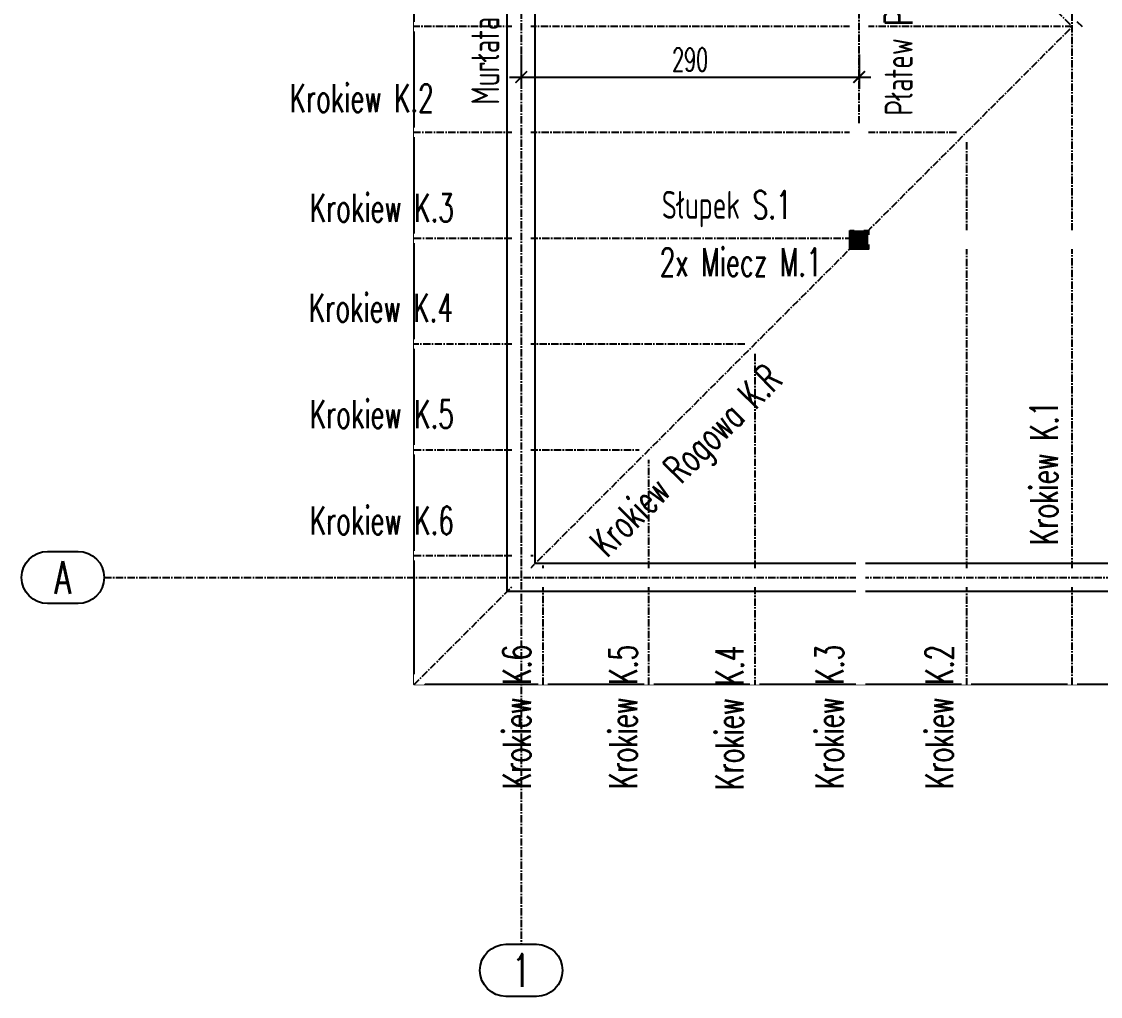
# Model space of a CAD drawing. Header units: millimetres. Extents: x -24587 to 33255, y -70862 to 32.
# Drawn here: x 25368 to 26294, y -56909 to -56072 of the extents above; entities that cross this region are included whole.
import ezdxf
from ezdxf.enums import TextEntityAlignment as Align

# ---------------------------------------------------------------- set-up
doc = ezdxf.new("R2010")
doc.units = ezdxf.units.MM
doc.header["$LTSCALE"] = 5
doc.set_wipeout_variables(frame=1)
doc.linetypes.add('CENTER', pattern=[2, 1.25, -0.25, 0.25, -0.25])
doc.layers.get('Defpoints').update_dxf_attribs({"color": 251})
for name, color, linetype in [('A-URZADZENIA', 93, 'Continuous'), ('K-CIENKIE', 8, 'Continuous'), ('K-DREWNO', 33, 'Continuous'), ('K-DREWNO_OSIE', 8, 'CENTER'), ('K-OSIE', 9, 'CENTER'), ('K-TEXT 2.4mm', 71, 'Continuous'), ('K-TEXT 2.8mm', 101, 'Continuous'), ('K-WYMIARY', 1, 'Continuous')]:
    doc.layers.add(name, color=color, linetype=linetype)
doc.styles.add('text 2.4mm', font='romans.shx', dxfattribs={"width": 0.65})
doc.styles.add('text 2.8mm', font='romans.shx', dxfattribs={"width": 0.65})
doc.styles.add('WYM1', font='romanszb.shx', dxfattribs={"width": 0.6})
doc.dimstyles.new('CM100', dxfattribs={"dimscale": 5, "dimtxt": 2, "dimasz": 1, "dimexe": 1, "dimexo": 2, "dimgap": 0.5, "dimtad": 1, "dimrnd": 0.5, "dimdsep": 46, "dimtxsty": 'WYM1', "dimblk": 'OBLIQUE', "dimcen": 0, "dimdle": 1, "dimclrd": 253, "dimclre": 251, "dimclrt": 30, "dimadec": 0, "dimazin": 0, "dimtfac": 1, "dimtix": 1, "dimtmove": 0, "dimatfit": 0, "dimfxl": 1, "dimtfillclr": 256, "dimtolj": 1, "dimarcsym": 0})

# ---------------------------------------------------------------- blocks, each defined once
blk = doc.blocks.new('A$C76aa7286-flat-11')
at = {"layer": 'K-DREWNO'}
h = blk.add_hatch(dxfattribs=at)
h.set_pattern_fill('ACET-2D-ANGLE', color=256, scale=0.1)
h.set_pattern_definition([(1e-29, (-18590.6931, 61530.52185), (4e-17, 0.6985), [0.508, -0.1905]), (90, (-18590.6931, 61530.52185), (-0.6985, 9e-17), [0.508, -0.1905])])
h.paths.add_polyline_path([(8, 8), (-8, 8), (-8, -8), (8, -8)])
blk.add_lwpolyline([(-8, 8), (8, 8), (8, -8), (-8, -8)], close=True, dxfattribs=at)
blk = doc.blocks.new('A$Cf7a2d33d-flat-1')
at = {"layer": 'K-OSIE'}
for points in [[(0, 380.04), (0, -1260.94)], [(-357.96, -946), (2628.12, -946)]]:
    blk.add_lwpolyline(points, dxfattribs=at)
at = {"layer": 'K-TEXT 2.4mm'}
for points in [[(-406.45, -968.38, -1), (-406.45, -923.62), (-380.34, -923.62, -1), (-380.34, -968.38)], [(-13.06, -1305.7, -1), (-13.06, -1260.94), (13.06, -1260.94, -1), (13.06, -1305.7)]]:
    blk.add_lwpolyline(points, format="xyb", close=True, dxfattribs=at)
at = {"layer": 'K-TEXT 2.8mm', "style": 'text 2.8mm', "width": 0.65}
for s, p in [('A', (-393.4, -946)), ('1', (0, -1283.32))]:
    blk.add_text(s, height=28, dxfattribs=at).set_placement(p, align=Align.MIDDLE_CENTER)
blk = doc.blocks.new('_ArchTick')
at = {"color": 0, "linetype": 'ByBlock', "const_width": 0.15}
blk.add_lwpolyline([(-0.5, -0.5), (0.5, 0.5)], dxfattribs=at)
blk = doc.blocks.new('*D478')
at = {"layer": 'Defpoints', "color": 0, "transparency": 16777216}
for p in [(25796.64, -56080.46), (26086.64, -56080.46), (26086.64, -56119.73)]:
    blk.add_point(p, dxfattribs=at)
at = {"layer": 'K-WYMIARY', "color": 251, "lineweight": -2, "transparency": 16777216}
for p, q in [((25796.64, -56100.46), (25796.64, -56129.73)), ((26086.64, -56100.46), (26086.64, -56129.73))]:
    blk.add_line(p, q, dxfattribs=at)
at = {"layer": 'K-WYMIARY', "color": 253, "lineweight": -2, "transparency": 16777216}
blk.add_line((25786.64, -56119.73), (26096.64, -56119.73), dxfattribs=at)
at = {"layer": 'K-WYMIARY', "color": 253, "lineweight": -2, "transparency": 16777216, "xscale": 10, "yscale": 10, "zscale": 10, "rotation": 180}
blk.add_blockref('_ArchTick', (25796.64, -56119.73), dxfattribs=at)
at = {"layer": 'K-WYMIARY', "color": 253, "lineweight": -2, "transparency": 16777216, "xscale": 10, "yscale": 10, "zscale": 10}
blk.add_blockref('_ArchTick', (26086.64, -56119.73), dxfattribs=at)
at = {"layer": 'K-WYMIARY', "color": 30, "transparency": 16777216, "insert": (25941.64, -56104.73), "char_height": 20, "attachment_point": 5, "style": 'WYM1'}
blk.add_mtext('\\A1;290', dxfattribs=at)

msp = doc.modelspace()

# ---------------------------------------------------------------- linework, layer by layer
at = {"layer": 'K-DREWNO'}
msp.add_lwpolyline([(25704.64, -55511.46), (28074.64, -55511.46), (28074.64, -56641.46), (25704.64, -56641.46)], close=True, dxfattribs=at)

# ---------------------------------------------------------------- next in the draw order: wipeouts: each hides what was drawn before it
for points in [[(26265.64, -56641.46), (26273.64, -56641.46), (26273.64, -56080.946), (26265.64, -56088.946)], [(26174.806, -56641.46), (26182.806, -56641.46), (26182.806, -56171.779), (26174.806, -56179.779)], [(26083.488, -56254.127), (26075.488, -56262.127), (25704.64, -56262.127), (25704.64, -56254.127)], [(26001.14, -56641.46), (25993.14, -56641.46), (25993.14, -56361.446), (26001.14, -56353.446)], [(25910.306, -56444.279), (25910.306, -56641.46), (25902.306, -56641.46), (25902.306, -56452.279)], [(25811.473, -56641.46), (25819.473, -56641.46), (25819.473, -56535.112), (25811.473, -56543.112)]]:
    msp.add_wipeout(points).dxf.layer = 'K-DREWNO'

# ---------------------------------------------------------------- next in the draw order: wipeouts: each hides what was drawn before it
for points in [[(26265.64, -56641.46), (26273.64, -56641.46), (26273.64, -56080.946), (26265.64, -56088.946)], [(25704.64, -56171.294), (25704.64, -56163.294), (26174.321, -56163.294), (26166.321, -56171.294)], [(25704.64, -56344.96), (25704.64, -56352.96), (25984.654, -56352.96), (25992.654, -56344.96)], [(25901.821, -56435.794), (25704.64, -56435.794), (25704.64, -56443.794), (25893.821, -56443.794)], [(25704.64, -56534.627), (25704.64, -56526.627), (25810.988, -56526.627), (25802.988, -56534.627)]]:
    msp.add_wipeout(points).dxf.layer = 'K-DREWNO'

# ---------------------------------------------------------------- next in the draw order: wipeouts: each hides what was drawn before it
msp.add_wipeout([(26265.64, -56641.46), (26273.64, -56641.46), (26273.64, -56080.946), (26265.64, -56088.946)]).dxf.layer = 'K-DREWNO'

# ---------------------------------------------------------------- next in the draw order: wipeouts: each hides what was drawn before it
msp.add_wipeout([(26265.64, -56641.46), (26273.64, -56641.46), (26273.64, -56080.946), (26265.64, -56088.946)]).dxf.layer = 'K-DREWNO'

# ---------------------------------------------------------------- next in the draw order: wipeouts: each hides what was drawn before it
msp.add_wipeout([(26265.64, -56641.46), (26273.64, -56641.46), (26273.64, -56080.946), (26265.64, -56088.946)]).dxf.layer = 'K-DREWNO'

# ---------------------------------------------------------------- next in the draw order: wipeouts: each hides what was drawn before it
msp.add_wipeout([(26265.64, -56641.46), (26273.64, -56641.46), (26273.64, -56080.946), (26265.64, -56088.946)]).dxf.layer = 'K-DREWNO'

# ---------------------------------------------------------------- next in the draw order: wipeouts: each hides what was drawn before it
msp.add_wipeout([(26265.64, -56641.46), (26273.64, -56641.46), (26273.64, -56080.946), (26265.64, -56088.946)]).dxf.layer = 'K-DREWNO'

# ---------------------------------------------------------------- next in the draw order: wipeouts: each hides what was drawn before it
msp.add_wipeout([(26265.64, -56641.46), (26273.64, -56641.46), (26273.64, -56080.946), (26265.64, -56088.946)]).dxf.layer = 'K-DREWNO'

# ---------------------------------------------------------------- next in the draw order: wipeouts: each hides what was drawn before it
msp.add_wipeout([(26265.64, -56641.46), (26273.64, -56641.46), (26273.64, -56080.946), (26265.64, -56088.946)]).dxf.layer = 'K-DREWNO'

# ---------------------------------------------------------------- next in the draw order: wipeouts: each hides what was drawn before it
msp.add_wipeout([(26265.64, -56641.46), (26273.64, -56641.46), (26273.64, -56080.946), (26265.64, -56088.946)]).dxf.layer = 'K-DREWNO'

# ---------------------------------------------------------------- next in the draw order: wipeouts: each hides what was drawn before it
msp.add_wipeout([(26265.64, -56641.46), (26273.64, -56641.46), (26273.64, -56080.946), (26265.64, -56088.946)]).dxf.layer = 'K-DREWNO'

# ---------------------------------------------------------------- next in the draw order: wipeouts: each hides what was drawn before it
msp.add_wipeout([(26265.64, -56641.46), (26273.64, -56641.46), (26273.64, -56080.946), (26265.64, -56088.946)]).dxf.layer = 'K-DREWNO'

# ---------------------------------------------------------------- next in the draw order: wipeouts: each hides what was drawn before it
msp.add_wipeout([(26265.64, -56641.46), (26273.64, -56641.46), (26273.64, -56080.946), (26265.64, -56088.946)]).dxf.layer = 'K-DREWNO'

# ---------------------------------------------------------------- next in the draw order: wipeouts: each hides what was drawn before it
msp.add_wipeout([(26265.64, -56641.46), (26273.64, -56641.46), (26273.64, -56080.946), (26265.64, -56088.946)]).dxf.layer = 'K-DREWNO'

# ---------------------------------------------------------------- next in the draw order: wipeouts: each hides what was drawn before it
msp.add_wipeout([(26265.64, -56641.46), (26273.64, -56641.46), (26273.64, -56080.946), (26265.64, -56088.946)]).dxf.layer = 'K-DREWNO'

# ---------------------------------------------------------------- next in the draw order: wipeouts: each hides what was drawn before it
msp.add_wipeout([(26265.64, -56641.46), (26273.64, -56641.46), (26273.64, -56080.946), (26265.64, -56088.946)]).dxf.layer = 'K-DREWNO'

# ---------------------------------------------------------------- next in the draw order: wipeouts: each hides what was drawn before it
msp.add_wipeout([(26265.64, -56641.46), (26273.64, -56641.46), (26273.64, -56080.946), (26265.64, -56088.946)]).dxf.layer = 'K-DREWNO'

# ---------------------------------------------------------------- next in the draw order: wipeouts: each hides what was drawn before it
msp.add_wipeout([(26265.64, -56641.46), (26273.64, -56641.46), (26273.64, -56080.946), (26265.64, -56088.946)]).dxf.layer = 'K-DREWNO'

# ---------------------------------------------------------------- next in the draw order: wipeouts: each hides what was drawn before it
msp.add_wipeout([(26265.64, -56641.46), (26273.64, -56641.46), (26273.64, -56080.946), (26265.64, -56088.946)]).dxf.layer = 'K-DREWNO'

# ---------------------------------------------------------------- next in the draw order: wipeouts: each hides what was drawn before it
msp.add_wipeout([(26265.64, -56641.46), (26273.64, -56641.46), (26273.64, -56080.946), (26265.64, -56088.946)]).dxf.layer = 'K-DREWNO'

# ---------------------------------------------------------------- next in the draw order: wipeouts: each hides what was drawn before it
msp.add_wipeout([(26265.64, -56641.46), (26273.64, -56641.46), (26273.64, -56080.946), (26265.64, -56088.946)]).dxf.layer = 'K-DREWNO'

# ---------------------------------------------------------------- next in the draw order: wipeouts: each hides what was drawn before it
msp.add_wipeout([(26265.64, -56641.46), (26273.64, -56641.46), (26273.64, -56080.946), (26265.64, -56088.946)]).dxf.layer = 'K-DREWNO'

# ---------------------------------------------------------------- next in the draw order: wipeouts: each hides what was drawn before it
msp.add_wipeout([(26265.64, -56641.46), (26273.64, -56641.46), (26273.64, -56080.946), (26265.64, -56088.946)]).dxf.layer = 'K-DREWNO'

# ---------------------------------------------------------------- next in the draw order: wipeouts: each hides what was drawn before it
msp.add_wipeout([(26265.64, -56641.46), (26273.64, -56641.46), (26273.64, -56080.946), (26265.64, -56088.946)]).dxf.layer = 'K-DREWNO'

# ---------------------------------------------------------------- next in the draw order: wipeouts: each hides what was drawn before it
msp.add_wipeout([(26265.64, -56641.46), (26273.64, -56641.46), (26273.64, -56080.946), (26265.64, -56088.946)]).dxf.layer = 'K-DREWNO'

# ---------------------------------------------------------------- next in the draw order: wipeouts: each hides what was drawn before it
msp.add_wipeout([(26265.64, -56641.46), (26273.64, -56641.46), (26273.64, -56080.946), (26265.64, -56088.946)]).dxf.layer = 'K-DREWNO'

# ---------------------------------------------------------------- next in the draw order: wipeouts: each hides what was drawn before it
msp.add_wipeout([(26265.64, -56641.46), (26273.64, -56641.46), (26273.64, -56080.946), (26265.64, -56088.946)]).dxf.layer = 'K-DREWNO'

# ---------------------------------------------------------------- next in the draw order: wipeouts: each hides what was drawn before it
msp.add_wipeout([(26265.64, -56641.46), (26273.64, -56641.46), (26273.64, -56080.946), (26265.64, -56088.946)]).dxf.layer = 'K-DREWNO'

# ---------------------------------------------------------------- next in the draw order: wipeouts: each hides what was drawn before it
msp.add_wipeout([(26265.64, -56641.46), (26273.64, -56641.46), (26273.64, -56080.946), (26265.64, -56088.946)]).dxf.layer = 'K-DREWNO'

# ---------------------------------------------------------------- next in the draw order: wipeouts: each hides what was drawn before it
msp.add_wipeout([(26265.64, -56641.46), (26273.64, -56641.46), (26273.64, -56080.946), (26265.64, -56088.946)]).dxf.layer = 'K-DREWNO'

# ---------------------------------------------------------------- next in the draw order: wipeouts: each hides what was drawn before it
msp.add_wipeout([(26265.64, -56641.46), (26273.64, -56641.46), (26273.64, -56080.946), (26265.64, -56088.946)]).dxf.layer = 'K-DREWNO'

# ---------------------------------------------------------------- next in the draw order: wipeouts: each hides what was drawn before it
msp.add_wipeout([(26265.64, -56641.46), (26273.64, -56641.46), (26273.64, -56080.946), (26265.64, -56088.946)]).dxf.layer = 'K-DREWNO'

# ---------------------------------------------------------------- next in the draw order: wipeouts: each hides what was drawn before it
msp.add_wipeout([(26265.64, -56641.46), (26273.64, -56641.46), (26273.64, -56080.946), (26265.64, -56088.946)]).dxf.layer = 'K-DREWNO'

# ---------------------------------------------------------------- next in the draw order: wipeouts: each hides what was drawn before it
msp.add_wipeout([(26265.64, -56641.46), (26273.64, -56641.46), (26273.64, -56080.946), (26265.64, -56088.946)]).dxf.layer = 'K-DREWNO'

# ---------------------------------------------------------------- next in the draw order: wipeouts: each hides what was drawn before it
msp.add_wipeout([(26265.64, -56641.46), (26273.64, -56641.46), (26273.64, -56080.946), (26265.64, -56088.946)]).dxf.layer = 'K-DREWNO'

# ---------------------------------------------------------------- next in the draw order: wipeouts: each hides what was drawn before it
msp.add_wipeout([(26265.64, -56641.46), (26273.64, -56641.46), (26273.64, -56080.946), (26265.64, -56088.946)]).dxf.layer = 'K-DREWNO'

# ---------------------------------------------------------------- next in the draw order: wipeouts: each hides what was drawn before it
msp.add_wipeout([(26265.64, -56641.46), (26273.64, -56641.46), (26273.64, -56080.946), (26265.64, -56088.946)]).dxf.layer = 'K-DREWNO'

# ---------------------------------------------------------------- next in the draw order: wipeouts: each hides what was drawn before it
msp.add_wipeout([(26265.64, -56641.46), (26273.64, -56641.46), (26273.64, -56080.946), (26265.64, -56088.946)]).dxf.layer = 'K-DREWNO'

# ---------------------------------------------------------------- next in the draw order: wipeouts: each hides what was drawn before it
msp.add_wipeout([(26265.64, -56641.46), (26273.64, -56641.46), (26273.64, -56080.946), (26265.64, -56088.946)]).dxf.layer = 'K-DREWNO'

# ---------------------------------------------------------------- next in the draw order: wipeouts: each hides what was drawn before it
msp.add_wipeout([(26265.64, -56641.46), (26273.64, -56641.46), (26273.64, -56080.946), (26265.64, -56088.946)]).dxf.layer = 'K-DREWNO'

# ---------------------------------------------------------------- next in the draw order: wipeouts: each hides what was drawn before it
msp.add_wipeout([(26265.64, -56641.46), (26273.64, -56641.46), (26273.64, -56080.946), (26265.64, -56088.946)]).dxf.layer = 'K-DREWNO'

# ---------------------------------------------------------------- next in the draw order: wipeouts: each hides what was drawn before it
msp.add_wipeout([(26265.64, -56641.46), (26273.64, -56641.46), (26273.64, -56080.946), (26265.64, -56088.946)]).dxf.layer = 'K-DREWNO'

# ---------------------------------------------------------------- next in the draw order: wipeouts: each hides what was drawn before it
msp.add_wipeout([(26265.64, -56641.46), (26273.64, -56641.46), (26273.64, -56080.946), (26265.64, -56088.946)]).dxf.layer = 'K-DREWNO'

# ---------------------------------------------------------------- next in the draw order: wipeouts: each hides what was drawn before it
msp.add_wipeout([(26265.64, -56641.46), (26273.64, -56641.46), (26273.64, -56080.946), (26265.64, -56088.946)]).dxf.layer = 'K-DREWNO'

# ---------------------------------------------------------------- next in the draw order: wipeouts: each hides what was drawn before it
msp.add_wipeout([(26265.64, -56641.46), (26273.64, -56641.46), (26273.64, -56080.946), (26265.64, -56088.946)]).dxf.layer = 'K-DREWNO'

# ---------------------------------------------------------------- next in the draw order: wipeouts: each hides what was drawn before it
msp.add_wipeout([(26265.64, -56641.46), (26273.64, -56641.46), (26273.64, -56080.946), (26265.64, -56088.946)]).dxf.layer = 'K-DREWNO'

# ---------------------------------------------------------------- next in the draw order: wipeouts: each hides what was drawn before it
msp.add_wipeout([(26265.64, -56641.46), (26273.64, -56641.46), (26273.64, -56080.946), (26265.64, -56088.946)]).dxf.layer = 'K-DREWNO'

# ---------------------------------------------------------------- next in the draw order: wipeouts: each hides what was drawn before it
msp.add_wipeout([(26265.64, -56641.46), (26273.64, -56641.46), (26273.64, -56080.946), (26265.64, -56088.946)]).dxf.layer = 'K-DREWNO'

# ---------------------------------------------------------------- next in the draw order: wipeouts: each hides what was drawn before it
msp.add_wipeout([(26265.64, -56641.46), (26273.64, -56641.46), (26273.64, -56080.946), (26265.64, -56088.946)]).dxf.layer = 'K-DREWNO'

# ---------------------------------------------------------------- next in the draw order: wipeouts: each hides what was drawn before it
msp.add_wipeout([(26265.64, -56641.46), (26273.64, -56641.46), (26273.64, -56080.946), (26265.64, -56088.946)]).dxf.layer = 'K-DREWNO'

# ---------------------------------------------------------------- next in the draw order: wipeouts: each hides what was drawn before it
msp.add_wipeout([(26265.64, -56641.46), (26273.64, -56641.46), (26273.64, -56080.946), (26265.64, -56088.946)]).dxf.layer = 'K-DREWNO'

# ---------------------------------------------------------------- next in the draw order: wipeouts: each hides what was drawn before it
msp.add_wipeout([(26265.64, -56641.46), (26273.64, -56641.46), (26273.64, -56080.946), (26265.64, -56088.946)]).dxf.layer = 'K-DREWNO'

# ---------------------------------------------------------------- next in the draw order: wipeouts: each hides what was drawn before it
msp.add_wipeout([(26265.64, -56641.46), (26273.64, -56641.46), (26273.64, -56080.946), (26265.64, -56088.946)]).dxf.layer = 'K-DREWNO'

# ---------------------------------------------------------------- next in the draw order: wipeouts: each hides what was drawn before it
msp.add_wipeout([(26265.64, -56641.46), (26273.64, -56641.46), (26273.64, -56080.946), (26265.64, -56088.946)]).dxf.layer = 'K-DREWNO'

# ---------------------------------------------------------------- next in the draw order: wipeouts: each hides what was drawn before it
msp.add_wipeout([(26265.64, -56641.46), (26273.64, -56641.46), (26273.64, -56080.946), (26265.64, -56088.946)]).dxf.layer = 'K-DREWNO'

# ---------------------------------------------------------------- next in the draw order: wipeouts: each hides what was drawn before it
msp.add_wipeout([(26265.64, -56641.46), (26273.64, -56641.46), (26273.64, -56080.946), (26265.64, -56088.946)]).dxf.layer = 'K-DREWNO'

# ---------------------------------------------------------------- next in the draw order: wipeouts: each hides what was drawn before it
msp.add_wipeout([(26265.64, -56641.46), (26273.64, -56641.46), (26273.64, -56080.946), (26265.64, -56088.946)]).dxf.layer = 'K-DREWNO'

# ---------------------------------------------------------------- next in the draw order: wipeouts: each hides what was drawn before it
msp.add_wipeout([(26265.64, -56641.46), (26273.64, -56641.46), (26273.64, -56080.946), (26265.64, -56088.946)]).dxf.layer = 'K-DREWNO'

# ---------------------------------------------------------------- next in the draw order: wipeouts: each hides what was drawn before it
msp.add_wipeout([(26265.64, -56641.46), (26273.64, -56641.46), (26273.64, -56080.946), (26265.64, -56088.946)]).dxf.layer = 'K-DREWNO'

# ---------------------------------------------------------------- next in the draw order: wipeouts: each hides what was drawn before it
msp.add_wipeout([(26265.64, -56641.46), (26273.64, -56641.46), (26273.64, -56080.946), (26265.64, -56088.946)]).dxf.layer = 'K-DREWNO'

# ---------------------------------------------------------------- next in the draw order: wipeouts: each hides what was drawn before it
msp.add_wipeout([(26265.64, -56641.46), (26273.64, -56641.46), (26273.64, -56080.946), (26265.64, -56088.946)]).dxf.layer = 'K-DREWNO'

# ---------------------------------------------------------------- next in the draw order: wipeouts: each hides what was drawn before it
msp.add_wipeout([(26265.64, -56641.46), (26273.64, -56641.46), (26273.64, -56080.946), (26265.64, -56088.946)]).dxf.layer = 'K-DREWNO'

# ---------------------------------------------------------------- next in the draw order: wipeouts: each hides what was drawn before it
msp.add_wipeout([(26265.64, -56641.46), (26273.64, -56641.46), (26273.64, -56080.946), (26265.64, -56088.946)]).dxf.layer = 'K-DREWNO'

# ---------------------------------------------------------------- next in the draw order: wipeouts: each hides what was drawn before it
msp.add_wipeout([(26265.64, -56641.46), (26273.64, -56641.46), (26273.64, -56080.946), (26265.64, -56088.946)]).dxf.layer = 'K-DREWNO'

# ---------------------------------------------------------------- next in the draw order: wipeouts: each hides what was drawn before it
msp.add_wipeout([(26265.64, -56641.46), (26273.64, -56641.46), (26273.64, -56080.946), (26265.64, -56088.946)]).dxf.layer = 'K-DREWNO'

# ---------------------------------------------------------------- next in the draw order: wipeouts: each hides what was drawn before it
msp.add_wipeout([(26265.64, -56641.46), (26273.64, -56641.46), (26273.64, -56080.946), (26265.64, -56088.946)]).dxf.layer = 'K-DREWNO'

# ---------------------------------------------------------------- next in the draw order: wipeouts: each hides what was drawn before it
msp.add_wipeout([(26265.64, -56641.46), (26273.64, -56641.46), (26273.64, -56080.946), (26265.64, -56088.946)]).dxf.layer = 'K-DREWNO'

# ---------------------------------------------------------------- next in the draw order: wipeouts: each hides what was drawn before it
msp.add_wipeout([(26265.64, -56641.46), (26273.64, -56641.46), (26273.64, -56080.946), (26265.64, -56088.946)]).dxf.layer = 'K-DREWNO'

# ---------------------------------------------------------------- next in the draw order: wipeouts: each hides what was drawn before it
msp.add_wipeout([(26265.64, -56641.46), (26273.64, -56641.46), (26273.64, -56080.946), (26265.64, -56088.946)]).dxf.layer = 'K-DREWNO'

# ---------------------------------------------------------------- next in the draw order: wipeouts: each hides what was drawn before it
msp.add_wipeout([(26265.64, -56641.46), (26273.64, -56641.46), (26273.64, -56080.946), (26265.64, -56088.946)]).dxf.layer = 'K-DREWNO'

# ---------------------------------------------------------------- next in the draw order: wipeouts: each hides what was drawn before it
msp.add_wipeout([(26265.64, -56641.46), (26273.64, -56641.46), (26273.64, -56080.946), (26265.64, -56088.946)]).dxf.layer = 'K-DREWNO'

# ---------------------------------------------------------------- next in the draw order: wipeouts: each hides what was drawn before it
msp.add_wipeout([(26265.64, -56641.46), (26273.64, -56641.46), (26273.64, -56080.946), (26265.64, -56088.946)]).dxf.layer = 'K-DREWNO'

# ---------------------------------------------------------------- next in the draw order: wipeouts: each hides what was drawn before it
msp.add_wipeout([(26265.64, -56641.46), (26273.64, -56641.46), (26273.64, -56080.946), (26265.64, -56088.946)]).dxf.layer = 'K-DREWNO'

# ---------------------------------------------------------------- next in the draw order: wipeouts: each hides what was drawn before it
msp.add_wipeout([(26265.64, -56641.46), (26273.64, -56641.46), (26273.64, -56080.946), (26265.64, -56088.946)]).dxf.layer = 'K-DREWNO'

# ---------------------------------------------------------------- next in the draw order: wipeouts: each hides what was drawn before it
msp.add_wipeout([(26265.64, -56641.46), (26273.64, -56641.46), (26273.64, -56080.946), (26265.64, -56088.946)]).dxf.layer = 'K-DREWNO'

# ---------------------------------------------------------------- next in the draw order: wipeouts: each hides what was drawn before it
msp.add_wipeout([(26265.64, -56641.46), (26273.64, -56641.46), (26273.64, -56080.946), (26265.64, -56088.946)]).dxf.layer = 'K-DREWNO'

# ---------------------------------------------------------------- next in the draw order: wipeouts: each hides what was drawn before it
msp.add_wipeout([(26265.64, -56641.46), (26273.64, -56641.46), (26273.64, -56080.946), (26265.64, -56088.946)]).dxf.layer = 'K-DREWNO'

# ---------------------------------------------------------------- next in the draw order: wipeouts: each hides what was drawn before it
msp.add_wipeout([(26265.64, -56641.46), (26273.64, -56641.46), (26273.64, -56080.946), (26265.64, -56088.946)]).dxf.layer = 'K-DREWNO'

# ---------------------------------------------------------------- next in the draw order: wipeouts: each hides what was drawn before it
msp.add_wipeout([(26265.64, -56641.46), (26273.64, -56641.46), (26273.64, -56080.946), (26265.64, -56088.946)]).dxf.layer = 'K-DREWNO'

# ---------------------------------------------------------------- next in the draw order: wipeouts: each hides what was drawn before it
msp.add_wipeout([(26265.64, -56641.46), (26273.64, -56641.46), (26273.64, -56080.946), (26265.64, -56088.946)]).dxf.layer = 'K-DREWNO'

# ---------------------------------------------------------------- next in the draw order: wipeouts: each hides what was drawn before it
msp.add_wipeout([(26265.64, -56641.46), (26273.64, -56641.46), (26273.64, -56080.946), (26265.64, -56088.946)]).dxf.layer = 'K-DREWNO'

# ---------------------------------------------------------------- next in the draw order: wipeouts: each hides what was drawn before it
msp.add_wipeout([(26265.64, -56641.46), (26273.64, -56641.46), (26273.64, -56080.946), (26265.64, -56088.946)]).dxf.layer = 'K-DREWNO'

# ---------------------------------------------------------------- next in the draw order: wipeouts: each hides what was drawn before it
msp.add_wipeout([(26265.64, -56641.46), (26273.64, -56641.46), (26273.64, -56080.946), (26265.64, -56088.946)]).dxf.layer = 'K-DREWNO'

# ---------------------------------------------------------------- next in the draw order: wipeouts: each hides what was drawn before it
msp.add_wipeout([(26265.64, -56641.46), (26273.64, -56641.46), (26273.64, -56080.946), (26265.64, -56088.946)]).dxf.layer = 'K-DREWNO'

# ---------------------------------------------------------------- next in the draw order: wipeouts: each hides what was drawn before it
msp.add_wipeout([(26265.64, -56641.46), (26273.64, -56641.46), (26273.64, -56080.946), (26265.64, -56088.946)]).dxf.layer = 'K-DREWNO'

# ---------------------------------------------------------------- next in the draw order: wipeouts: each hides what was drawn before it
msp.add_wipeout([(26265.64, -56641.46), (26273.64, -56641.46), (26273.64, -56080.946), (26265.64, -56088.946)]).dxf.layer = 'K-DREWNO'

# ---------------------------------------------------------------- next in the draw order: wipeouts: each hides what was drawn before it
msp.add_wipeout([(26265.64, -56641.46), (26273.64, -56641.46), (26273.64, -56080.946), (26265.64, -56088.946)]).dxf.layer = 'K-DREWNO'

# ---------------------------------------------------------------- next in the draw order: wipeouts: each hides what was drawn before it
msp.add_wipeout([(26265.64, -56641.46), (26273.64, -56641.46), (26273.64, -56080.946), (26265.64, -56088.946)]).dxf.layer = 'K-DREWNO'

# ---------------------------------------------------------------- next in the draw order: wipeouts: each hides what was drawn before it
msp.add_wipeout([(26265.64, -56641.46), (26273.64, -56641.46), (26273.64, -56080.946), (26265.64, -56088.946)]).dxf.layer = 'K-DREWNO'

# ---------------------------------------------------------------- next in the draw order: wipeouts: each hides what was drawn before it
msp.add_wipeout([(26265.64, -56641.46), (26273.64, -56641.46), (26273.64, -56080.946), (26265.64, -56088.946)]).dxf.layer = 'K-DREWNO'

# ---------------------------------------------------------------- next in the draw order: wipeouts: each hides what was drawn before it
msp.add_wipeout([(26257.154, -56072.46), (26261.154, -56076.46), (26257.154, -56080.46), (25704.64, -56080.46), (25704.64, -56072.46)]).dxf.layer = 'K-DREWNO'

# ---------------------------------------------------------------- next in the draw order: wipeouts: each hides what was drawn before it
msp.add_wipeout([(25704.64, -56641.46), (25713.125, -56641.46), (26278.125, -56076.46), (26261.154, -56076.46), (25704.64, -56632.975)]).dxf.layer = 'K-DREWNO'

# ---------------------------------------------------------------- next in the draw order: hatches: boundary and pattern name
at = {"layer": 'A-URZADZENIA'}
h = msp.add_hatch(dxfattribs=at)
h.set_pattern_fill('ACET-2D-ANSI31', color=256, scale=8, angle=180)
h.set_pattern_definition([(225, (7523.075, 5230.073), (17.960512, -17.960512), [])])
h.paths.add_polyline_path([(26040.318, -56108.565, 0.1989124), (26049.101, -56112.203, 0.6681786), (26057.885, -56090.998)])

# ---------------------------------------------------------------- next in the draw order: linework, layer by layer
at = {"layer": 'K-DREWNO_OSIE'}
for points in [[(26170.321, -56167.294), (25704.64, -56167.294)], [(26178.806, -56175.779), (26178.806, -56641.46)], [(25704.64, -56258.127), (26079.488, -56258.127)], [(26087.973, -56641.46), (26087.973, -56266.612)], [(25988.654, -56348.96), (25704.64, -56348.96)], [(25997.14, -56357.446), (25997.14, -56641.46)], [(25704.64, -56439.794), (25897.821, -56439.794)], [(25906.306, -56641.46), (25906.306, -56448.279)], [(25704.64, -56530.627), (25806.988, -56530.627)], [(25815.473, -56641.46), (25815.473, -56539.112)]]:
    msp.add_lwpolyline(points, dxfattribs=at)

# ---------------------------------------------------------------- next in the draw order: texts
at = {"layer": 'K-TEXT 2.4mm', "style": 'text 2.4mm', "width": 0.65}
for s, p in [('Krokiew K.2', (25597.853, -56157.166)), ('Krokiew K.3', (25615.116, -56251.344)), ('Słupek S.1', (25917.354, -56248.652)), ('2x Miecz M.1', (25915.489, -56297.82)), ('Krokiew K.4', (25614.373, -56337.165)), ('Krokiew K.5', (25615.116, -56428.42)), ('Krokiew K.6', (25615.116, -56519.675))]:
    msp.add_text(s, height=24, dxfattribs=at).set_placement(p, align=Align.BOTTOM_LEFT)
for s, rotation, p in [('Krokiew Rogowa K.R', 45, (25875.374, -56538.17)), ('Krokiew K.1', 90, (26264.559, -56521.498)), ('Krokiew K.6', 90, (25812.194, -56730.984)), ('Krokiew K.5', 90, (25903.449, -56730.984)), ('Krokiew K.4', 90, (25994.704, -56731.727)), ('Krokiew K.3', 90, (26080.525, -56730.984)), ('Krokiew K.2', 90, (26174.703, -56730.984))]:
    msp.add_text(s, height=24, rotation=rotation, dxfattribs=at).set_placement(p, align=Align.BOTTOM_LEFT)

# ---------------------------------------------------------------- next in the draw order: wipeouts: each hides what was drawn before it
msp.add_wipeout([(25704.64, -55511.46), (25713.125, -55511.46), (26278.125, -56076.46), (26261.154, -56076.46), (25704.64, -55519.946)]).dxf.layer = 'K-DREWNO'

# ---------------------------------------------------------------- next in the draw order: linework, layer by layer
at = {"layer": 'K-DREWNO_OSIE'}
for points in [[(25704.64, -55511.46), (26269.64, -56076.46)], [(26269.64, -56641.46), (26269.64, -55511.46)], [(26269.64, -56076.46), (25704.64, -56076.46)], [(25704.64, -56641.46), (26269.64, -56076.46)], [(26273.882, -56072.218), (26278.125, -56076.46), (26273.882, -56072.218)]]:
    msp.add_lwpolyline(points, dxfattribs=at)

# ---------------------------------------------------------------- next in the draw order: texts
at = {"layer": 'K-TEXT 2.4mm', "style": 'text 2.4mm', "width": 0.65}
for s, p in [('Murłata MR.1', (25784.985, -56143.51)), ('Płatew P.1', (26139.812, -56152.804))]:
    msp.add_text(s, height=24, rotation=90, dxfattribs=at).set_placement(p, align=Align.BOTTOM_LEFT)

# ---------------------------------------------------------------- next in the draw order: wipeouts: each hides what was drawn before it
for points in [[(25788.64, -55595.46), (25788.64, -56557.46), (25804.64, -56557.46), (25804.64, -55595.46)], [(26078.64, -55901.46), (26078.64, -56251.46), (26094.64, -56251.46), (26094.64, -55901.46)]]:
    msp.add_wipeout(points).dxf.layer = 'K-DREWNO'

# ---------------------------------------------------------------- next in the draw order: linework, layer by layer
at = {"layer": 'K-DREWNO_OSIE'}
msp.add_lwpolyline([(26086.64, -55893.46), (27692.64, -55893.46), (27692.64, -56259.46), (26086.64, -56259.46)], close=True, dxfattribs=at)

# ---------------------------------------------------------------- next in the draw order: dimensions: what is measured, and where the dimension line sits
at = {"layer": 'K-WYMIARY'}
dim = msp.add_linear_dim(base=(26086.64, -56119.731), p1=(25796.64, -56080.46), p2=(26086.64, -56080.46), dimstyle='CM100', override={"dimscale": 10, "dimblk": 'ArchTick'}, dxfattribs=at)
dim.commit()
dim.dimension.update_dxf_attribs({"geometry": '*D478', "text_midpoint": (25941.64, -56104.731)})

# ---------------------------------------------------------------- next in the draw order: wipeouts: each hides what was drawn before it
msp.add_wipeout([(25804.64, -56557.46), (27974.64, -56557.46), (27974.64, -56541.46), (25804.64, -56541.46)]).dxf.layer = 'K-DREWNO'

# ---------------------------------------------------------------- next in the draw order: linework, layer by layer
at = {"layer": 'K-CIENKIE'}
for points in [[(25784.64, -55591.46), (27994.64, -55591.46), (27994.64, -56561.46), (25784.64, -56561.46)], [(25808.64, -55615.46), (27970.64, -55615.46), (27970.64, -56537.46), (25808.64, -56537.46)]]:
    msp.add_lwpolyline(points, close=True, dxfattribs=at)

# ---------------------------------------------------------------- next in the draw order: block references
at = {"layer": 'K-OSIE'}
msp.add_blockref('A$Cf7a2d33d-flat-1', (25796.64, -55603.46), dxfattribs=at)

# ---------------------------------------------------------------- next in the draw order: wipeouts: each hides what was drawn before it
for points in [[(26082.64, -56251.946), (26090.64, -56251.946), (26090.64, -56160.022), (26082.64, -56160.022)], [(26091.973, -56262.612), (26083.973, -56270.612), (26083.973, -56641.46), (26091.973, -56641.46)]]:
    msp.add_wipeout(points).dxf.layer = 'K-DREWNO'

# ---------------------------------------------------------------- next in the draw order: wipeouts: each hides what was drawn before it
msp.add_wipeout([(26094.64, -56267.46), (27684.64, -56267.46), (27684.64, -56251.46), (26094.64, -56251.46)]).dxf.layer = 'K-DREWNO'

# ---------------------------------------------------------------- next in the draw order: block references
at = {"layer": 'K-DREWNO'}
msp.add_blockref('A$C76aa7286-flat-11', (26086.64, -56259.46), dxfattribs=at)

# ---------------------------------------------------------------- next in the draw order: wipeouts: each hides what was drawn before it
msp.add_wipeout([(26082.64, -56159.536), (26090.64, -56159.536), (26090.64, -56251.46), (26082.64, -56251.46)]).dxf.layer = 'K-DREWNO'

# ---------------------------------------------------------------- next in the draw order: wipeouts: each hides what was drawn before it
msp.add_wipeout([(26186.564, -56263.46), (26186.564, -56255.46), (26094.64, -56255.46), (26094.64, -56263.46)]).dxf.layer = 'K-DREWNO'

doc.saveas('drawing.dxf')
